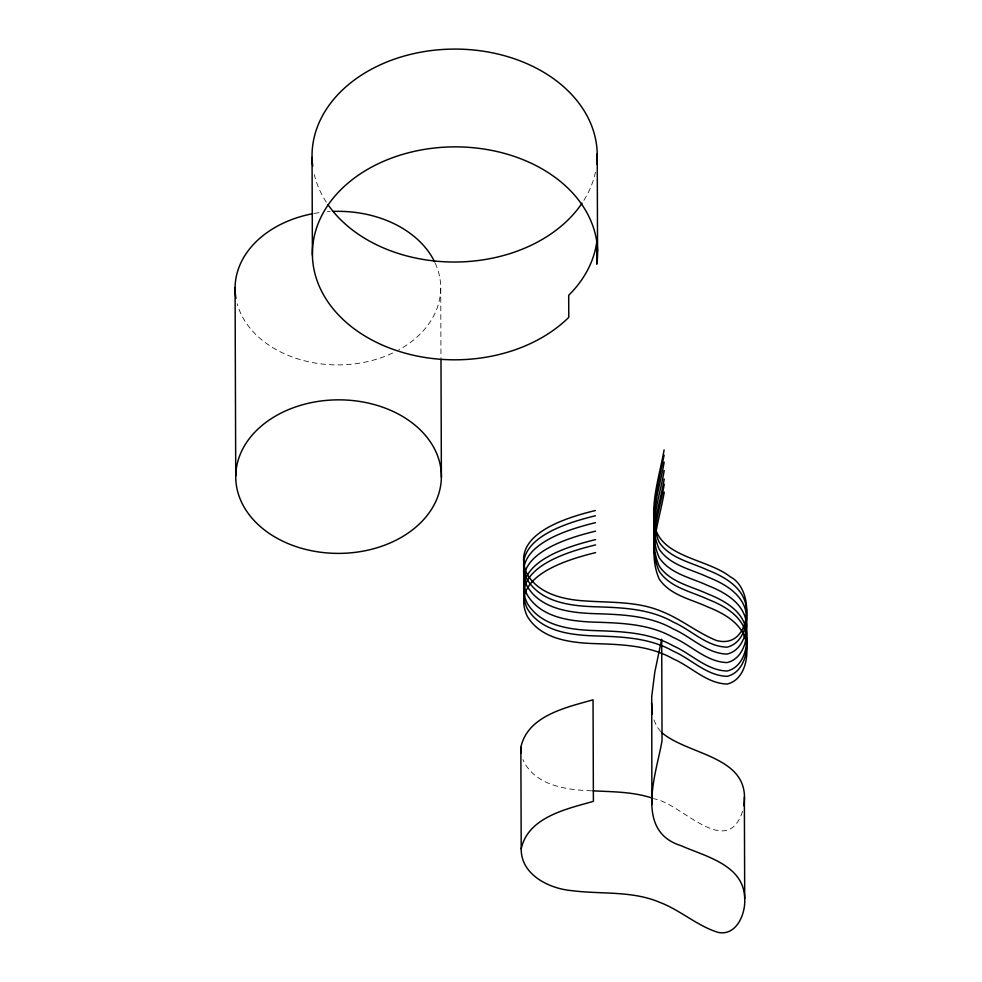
<?xml version="1.0" encoding="UTF-8"?>
<svg xmlns="http://www.w3.org/2000/svg" width="982" height="982" viewBox="0 0 982 982"><rect width="100%" height="100%" fill="white"/><g stroke="black" fill="none" stroke-linecap="round" stroke-linejoin="round"><path stroke-width="0.74" stroke-dasharray="4.91 3.68" d="M742.564 811.341C726.717 859.974 681.213 803.092 654.196 798.832M591.63 790.792C566.369 790.019 534.503 785.563 522.915 759.577M660.739 731.529L656.712 726.312L653.411 718.554M440.734 288.757L440.967 357.718M595.46 172.095A142.599 106.473 -0.2 0 1 582.891 201.899M326.27 202.12A142.599 106.473 -0.2 0 1 314.289 174.575M435.222 263.176A102.828 76.78 -0.2 0 1 398.667 349.96M392.591 353.054A102.828 76.78 -0.2 0 1 237.202 303.806M314.228 213.438A102.828 76.78 -0.2 0 1 319.972 212.542M327.239 211.768A102.828 76.78 -0.2 0 1 330.173 211.572"/><path stroke-width="1.47" d="M661.623 732.498C689.045 755.907 751.647 755.833 743.828 805.768M744.356 796.967L744.712 898.493C745.768 913.604 736.561 936.312 718.038 932.384C696.938 925.768 680.17 909.983 659.474 902.237C631.684 890.478 600.91 894.467 571.671 890.637C549.134 888.624 520.926 874.815 521.209 848.89L520.853 747.351C527.629 715.547 566.344 707.421 593.042 699.81L593.398 801.349C566.7 808.959 527.985 817.085 521.209 848.89M651.888 804.454L651.729 696.398L654.822 672.032L661.696 639.221L662.04 740.759C656.234 774.233 634.274 831.116 681.005 845.662C705.8 856.599 743.975 864.946 744.712 898.493M654.172 512.322L657.253 487.968L664.127 455.157M664.114 449.891C658.897 479.67 646.586 512.85 659.155 542.248C670.08 558.476 690.898 562.293 707.605 570.063C724.802 576.815 744.503 587.972 746.43 608.447C748.186 623.054 743.386 643.198 727.122 647.163C706.635 646.733 691.291 629.892 673.284 622.085C649.237 608.337 621.005 607.6 594.061 606.729C569.855 605.833 540.763 602.212 527.101 579.331C508.664 539.388 568.05 522.485 595.485 515.746M664.151 462.068C659.548 490.19 646.807 521.442 659.168 549.159C670.105 565.387 690.923 569.204 707.629 576.974C724.826 583.725 744.528 594.883 746.455 615.358C748.21 629.965 743.411 650.109 727.146 654.073C706.659 653.644 691.316 636.802 673.308 628.996C649.262 615.248 621.029 614.511 594.085 613.64C569.879 612.743 540.787 609.122 527.125 586.254C508.688 546.299 568.075 529.396 595.509 522.657M664.176 470.55C659.585 498.684 646.843 529.924 659.204 557.653C670.141 573.869 690.96 577.686 707.654 585.456C724.851 592.207 744.565 603.365 746.48 623.852C748.247 638.46 743.435 658.603 727.183 662.568C706.684 662.126 691.353 645.297 673.333 637.49C649.286 623.742 621.054 623.005 594.122 622.134C569.904 621.238 540.812 617.604 527.162 594.736C508.713 554.793 568.099 537.878 595.534 531.152M664.213 478.995C659.609 507.129 646.868 538.369 659.229 566.098C670.166 582.314 690.984 586.131 707.691 593.901C724.876 600.653 744.589 611.811 746.504 632.298C748.272 646.905 743.46 667.048 727.208 671.013C706.709 670.571 691.377 653.742 673.37 645.935C649.311 632.187 621.078 631.451 594.147 630.579C569.941 629.683 540.849 626.05 527.187 603.181C508.737 563.238 568.124 546.323 595.571 539.597M664.225 484.298C659.622 512.432 646.893 543.672 659.253 571.401C670.19 587.629 691.009 591.434 707.703 599.216C724.9 605.968 744.614 617.126 746.529 637.6C748.296 652.208 743.484 672.351 727.22 676.316C706.733 675.874 691.389 659.045 673.382 651.238C649.335 637.49 621.103 636.753 594.171 635.882C569.953 634.986 540.861 631.352 527.211 608.484C508.762 568.541 568.148 551.626 595.583 544.9M664.249 492.019C659.659 520.153 646.917 551.393 659.278 579.122C670.215 595.35 691.033 599.155 707.727 606.937C724.925 613.689 744.638 624.847 746.553 645.321C748.321 659.929 743.509 680.072 727.257 684.037C706.758 683.595 691.426 666.766 673.407 658.959C649.36 645.211 621.127 644.474 594.196 643.603C569.99 642.707 540.886 639.073 527.236 616.205C508.786 576.262 568.173 559.347 595.608 552.62M595.46 510.493C568.026 517.219 508.639 534.122 527.088 574.077C539.278 594.736 565.006 599.941 587.162 601.07C612.093 602.715 638.054 601.414 661.537 611.369C680.919 618.905 697.097 632.641 716.308 640.436C751.672 650.293 755.858 589.998 730.387 576.876C704.794 556.622 650.685 557.616 653.951 513.586M593.018 790.854C613.112 791.836 633.709 791.762 652.956 798.366M652.379 713.939L651.532 702.916M520.853 747.351L521.025 752.924M597.228 153.695L597.559 251.478M440.979 359.252L441.384 477.252A102.828 76.78 -0.2 0 1 286.228 542.788A102.828 76.78 -0.2 0 1 288.07 409.813A102.828 76.78 -0.2 0 1 441.384 477.252M312.055 157.415L312.399 255.197M235.079 287.481L235.729 475.975M582.068 203.139A142.599 106.473 -0.2 0 1 455.476 262.022A142.599 106.473 -0.2 0 1 327.963 204.649M312.718 166.142A142.599 106.473 -0.2 0 1 453.598 49.088A142.599 106.473 -0.2 0 1 596.749 164.141M235.975 298.405A102.828 76.78 -0.2 0 1 312.792 213.695M333.094 211.425A102.828 76.78 -0.2 0 1 434.621 261.887M596.847 263.949L596.761 241.903A142.599 106.473 -0.2 0 1 568.688 295.287L568.774 317.333A142.599 106.473 -0.2 0 1 335.856 312.043A142.599 106.473 -0.2 0 1 421.082 149.976A142.599 106.473 -0.2 0 1 596.847 263.949"/></g></svg>
